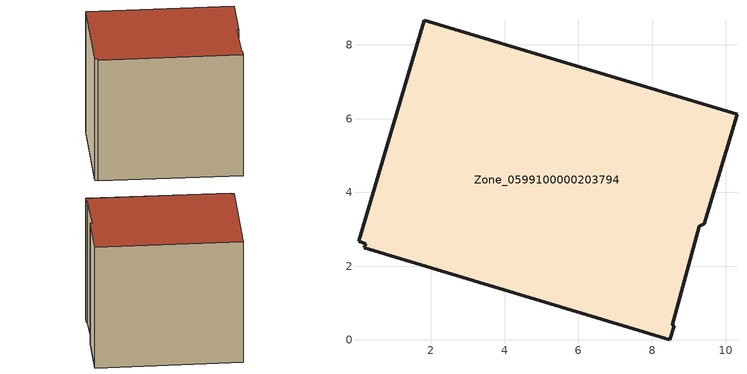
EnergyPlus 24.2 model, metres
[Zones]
Zone_0599100000203794
 floor ground (C_G): 9.27,3.08 8.54,0.4 8.6,0.39 8.48,0 0.19,2.49 0.23,2.61 0.04,2.67 1.82,8.67 10.3,6.12 9.42,3.15 z0.49
 wall outside (C_F): 8.54,0.4 9.27,3.08 9.42,3.15 10.3,6.12 1.82,8.67 0.04,2.67 0.23,2.61 0.19,2.49 8.48,0 8.6,0.39 8.54,0.4 z0.49:8.55
 roof outside (C_R): 0.19,2.49 8.48,0 8.6,0.39 8.54,0.4 9.27,3.08 9.42,3.15 10.3,6.12 1.82,8.67 0.04,2.67 0.23,2.61 z8.55
[BUILDING]
Pand.0599100000203794: North Axis=0; Terrain=City; Loads Convergence Tolerance Value=0.04; Temperature Convergence Tolerance Value=0.4; Solar Distribution=FullExterior; Maximum Number of Warmup Days=25; Minimum Number of Warmup Days=1
[Site:Location]
Rotterdam.The.Hague.AP_ZH_NLD Design_Conditions: Latitude=51.96; Longitude=4.45; Time Zone=1; Elevation=-4.5
[SITE:GROUNDTEMPERATURE:BUILDINGSURFACE]
18, 18, 18, 18, 18, 18, 18, 18, 18, 18, 18, 18
[MATERIAL] Thermal Absorptance=0.9; Solar Absorptance=0.7; Visible Absorptance=0.7
Name | Roughness | Thickness | Conductivity | Density | Specific Heat
G.TI.1965-1974 | MediumSmooth | 0.15 | 0.882353 | 540 | 1210
F.TI.1965-1974 | Rough | 0.3 | 0.697674 | 1920 | 840
R.TI.1965-1974 | MediumRough | 0.2 | 0.232558 | 1500 | 1000
[CONSTRUCTION]
C_G: G.TI.1965-1974
C_F: F.TI.1965-1974
C_R: R.TI.1965-1974
[ZONE]
Zone_0599100000203794: Type=1; Multiplier=1; Ceiling Height=Autocalculate; Volume=Autocalculate; Floor Area=autocalculate; Part of Total Floor Area=Yes
[ZONEINFILTRATION:DESIGNFLOWRATE]
Infil_Zone_0599100000203794: Zone or ZoneList or Space or SpaceList=Zone_0599100000203794; Schedule=AlwaysOn; Design Flow Rate Calculation Method=Flow/Area; Flow Rate per Floor Area=0.003; Constant Term Coefficient=1; Temperature Term Coefficient=0; Velocity Term Coefficient=0; Velocity Squared Term Coefficient=0
[HVACTEMPLATE:ZONE:IDEALLOADSAIRSYSTEM]
Zone_0599100000203794: Maximum Heating Supply Air Temperature=50; Minimum Cooling Supply Air Temperature=13; Maximum Heating Supply Air Humidity Ratio=0.0156; Minimum Cooling Supply Air Humidity Ratio=0.0077; Heating Limit=NoLimit; Cooling Limit=NoLimit; Dehumidification Control Type=ConstantSensibleHeatRatio; Cooling Sensible Heat Ratio=0.7; Dehumidification Setpoint=60; Humidification Control Type=None; Humidification Setpoint=30; Outdoor Air Method=None; Outdoor Air Flow Rate per Person=0.00944; Outdoor Air Flow Rate per Zone Floor Area=0; Outdoor Air Flow Rate per Zone=0; Demand Controlled Ventilation Type=None; Outdoor Air Economizer Type=NoEconomizer; Heat Recovery Type=None; Sensible Heat Recovery Effectiveness=0.7; Latent Heat Recovery Effectiveness=0.65
[ZONECONTROL:THERMOSTAT]
ThermostatControl_Zone_0599100000203794: Zone or ZoneList=Zone_0599100000203794; Control Type Schedule=DualSetpointControlType; Control 1=Thermostat_Zone_0599100000203794; Temperature Difference Between Cutout And Setpoint=0
[THERMOSTATSETPOINT:DUALSETPOINT]
Thermostat_Zone_0599100000203794: Heating Setpoint Temperature Schedule=HeatingSetpoint_Zone_0599100000203794; Cooling Setpoint Temperature Schedule=CoolingSetpoint_Zone_0599100000203794
[SCHEDULE:COMPACT]
HeatingSetpoint_Zone_0599100000203794: Through: 12/31, For: AllDays, Until: 24:00, 21
CoolingSetpoint_Zone_0599100000203794: Through: 12/31, For: AllDays, Until: 24:00, 24
DualSetpointControlType: Through: 12/31, For: AllDays, Until: 24:00, 4
AlwaysOn: Through: 12/31, For: AllDays, Until: 24:00, 1
